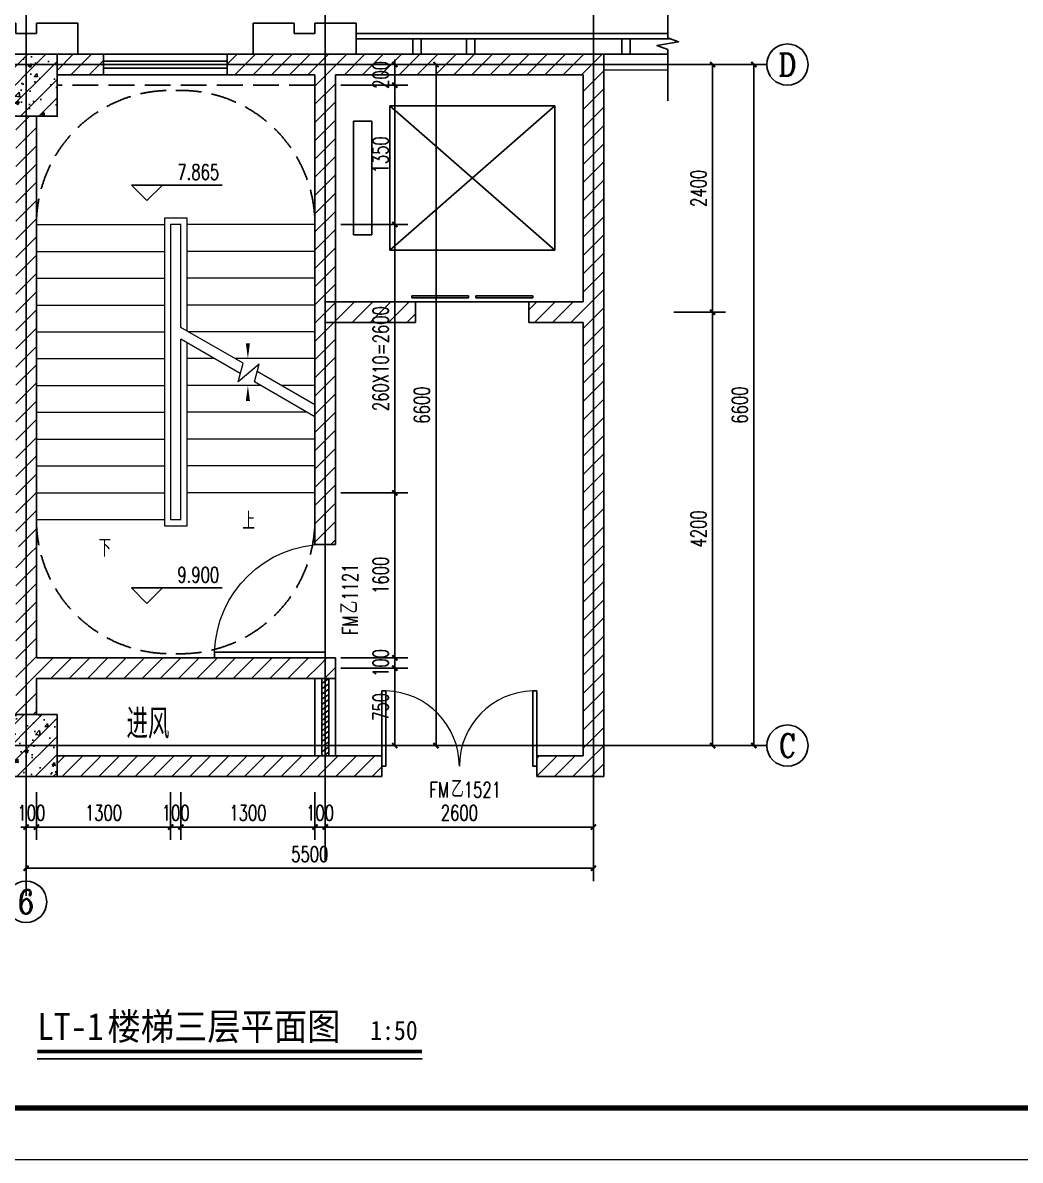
# Model space of a CAD drawing. Extents: x 1738711 to 2346805, y 1189731 to 2516152.
# Drawn here: x 1903199 to 1912870, y 1368210 to 1379233 of the extents above; entities that cross this region are included whole.
import ezdxf
from ezdxf.enums import TextEntityAlignment as Align

# ---------------------------------------------------------------- set-up
doc = ezdxf.new("R2010")
doc.units = 0
doc.header["$LTSCALE"] = 1000
doc.header["$MEASUREMENT"] = 0
doc.linetypes.add('DASH', pattern=[0.35, 0.25, -0.1])
doc.linetypes.add('复件 140224通州运河二期售楼部条件图_t3$0$X-ME SHAFT SH$0$X-B2$0$WATER_LINE', pattern=[0])
for name, color, linetype, lineweight in [('_0', 7, 'Continuous', 25), ('STAIR', 2, 'Continuous', 5), ('栏杆', 6, 'Continuous', 15)]:
    doc.layers.add(name, color=color, linetype=linetype, lineweight=lineweight)
for name, color, linetype in [('AR-TEXT', 7, 'Continuous'), ('AXIS', 3, 'Continuous'), ('AXIS_TEXT', 7, 'Continuous'), ('COLUMN', 9, 'Continuous'), ('DIM_ELEV', 3, 'Continuous'), ('DIM_SYMB', 3, 'Continuous'), ('DOTE', 1, 'Continuous'), ('EVTR', 2, 'Continuous'), ('PUB_DIM', 3, 'Continuous'), ('PUB_HATCH', 8, 'Continuous'), ('PUB_TEXT', 7, 'Continuous'), ('TK', 4, 'Continuous'), ('WALL', 40, 'Continuous'), ('WINDOW', 144, 'Continuous'), ('WINDOW_TEXT', 7, 'Continuous'), ('看线', 8, 'Continuous')]:
    doc.layers.add(name, color=color, linetype=linetype)
doc.styles.add('_TCH_AXIS', font='COMPLEX', dxfattribs={"bigfont": 'GBCBIG'})
doc.styles.add('_TCH_DIM', font='SIMPLEX', dxfattribs={"bigfont": 'GBCBIG'})
doc.styles.add('_TCH_DIM_T3', font='SIMPLEX', dxfattribs={"width": 0.705882, "bigfont": 'GBCBIG'})
doc.styles.add('_TCH_WINDOW', font='SIMPLEX', dxfattribs={"height": 3.5, "bigfont": 'GBCBIG'})
doc.styles.add('COMPLEX', font='COMPLEX')
doc.styles.get("Standard").update_dxf_attribs({"font": 'gbenor.shx', "bigfont": 'gbcbig.shx'})
doc.styles.add('宋体', font='SIMSUN.TTF', dxfattribs={"width": 0.75})
doc.styles.add('黑体', font='simhei_0.ttf', dxfattribs={"width": 0.9})
doc.dimstyles.new('_TCH_ARCH&&50', dxfattribs={"dimtxt": 148.75, "dimasz": 50, "dimexe": 125, "dimexo": 150, "dimgap": 63.125, "dimtad": 1, "dimdec": 0, "dimzin": 0, "dimdsep": 46, "dimtxsty": '_TCH_DIM_T3', "dimblk": 'ARCHTICK', "dimcen": 0.09, "dimclrt": 7, "dimazin": 2, "dimtfac": 1, "dimtdec": 0, "dimtix": 1, "dimtmove": 2, "dimatfit": 3, "dimfxl": 50, "dimtolj": 1, "dimtzin": 0, "dimarcsym": 0})
pattern_1 = [(45, (0, 89.76), (-88.388383, 88.388383), [])]
pattern_2 = [(45, (0, 0), (-88.3883476, 88.3883476), []), (50, (0, 0), (358.63009, -31.376067), [37.5, -412.5]), (355, (0, 0), (-69.375667, 376.096067), [30, -330]), (100.4514, (29.9, -2.6), (289.25469, 344.71977), [31.870095, -350.571056]), (46.1842, (0, 100), (533.620524, -82.75951), [56.25, -618.75]), (96.6356, (44.47, 93.1), (467.33135, 487.05894), [47.80514, -525.8565]), (351.1842, (0, 100), (467.33097, 487.0593), [45, -495]), (21, (50, 75), (298.453526, -201.309445), [37.5, -412.5]), (326, (50, 75), (121.657666, 362.57502), [30, -330]), (71.4514, (74.87, 58.22), (420.111314, 161.26525), [31.870095, -350.571056]), (37.5, (0, 0), (6.079928, 166.446927), [0, -326, 0, -335, 0, -331.25]), (7.5, (0, 0), (131.534769, 197.205856), [0, -191, 0, -318.5, 0, -126.25]), (327.5, (-111.5, 0), (266.911218, -11.277436), [0, -125, 0, -390, 0, -517.5]), (317.5, (-161.5, 0), (291.593085, 50.052491), [0, -162.5, 0, -259, 0, -367.5])]

# ---------------------------------------------------------------- blocks, each defined once
blk = doc.blocks.new('dgh321')
at = {"layer": 'WALL', "linetype": '复件 140224通州运河二期售楼部条件图_t3$0$X-ME SHAFT SH$0$X-B2$0$WATER_LINE'}
for p, q in [((3247025, -2494105), (3247425, -2494105)), ((3247025, -2494105), (3247025, -2494405)), ((3247425, -2494105), (3247625, -2494105)), ((3248025, -2494105), (3247625, -2494105)), ((3248025, -2494405), (3248025, -2494105)), ((3247025, -2494405), (3247425, -2494405)), ((3247425, -2494405), (3247425, -2494305)), ((3247425, -2494305), (3247625, -2494305)), ((3247625, -2494405), (3247625, -2494305)), ((3248025, -2494405), (3247625, -2494405))]:
    blk.add_line(p, q, dxfattribs=at)
blk = doc.blocks.new('hearherherhr')
at = {"layer": '看线', "linetype": 'DASH'}
for centre, start, end in [((1981792, 1704275), 87.7958, 180), ((1981892, 1704275), 0, 92.2042)]:
    blk.add_arc(centre, 1300, start, end, dxfattribs=at)
blk = doc.blocks.new('hjashrtahreahe')
at = {"layer": 'TK', "color": 7, "const_width": 25}
blk.add_lwpolyline([(0, 59400), (84100, 59400), (84100, 0), (0, 0)], close=True, dxfattribs=at)
at = {"layer": 'TK', "color": 3, "const_width": 100}
blk.add_lwpolyline([(2500, 1000), (2500, 58400), (83100, 58400), (83100, 1000)], close=True, dxfattribs=at)
at = {"layer": 'TK', "style": '宋体', "width": 0.75}
for tag, height, p in [('项目负责人', 350, (6003, 57089)), ('专业负责人', 350, (6003, 56224)), ('设计人', 350, (6003, 55419)), ('版号1', 250, (77304, 22193)), ('时间1', 250, (82405, 22193)), ('版号2', 250, (77304, 21593)), ('时间2', 250, (82405, 21593)), ('版号3', 250, (77304, 20993)), ('时间3', 250, (82405, 20993)), ('建筑会签', 0.0001, (78978, 2403)), ('电气会签', 0.0001, (82128, 2403)), ('结构会签', 0.0001, (78978, 1803)), ('暖通会签', 0.0001, (82128, 1803)), ('给排水会签', 0.0001, (78978, 1250)), ('智能化会签', 0.0001, (82128, 1250))]:
    blk.add_attdef(tag, text='', height=height, dxfattribs=at).set_placement(p, align=Align.CENTER)
for tag, p in [('合作设计单位', (80816, 48986)), ('版号说明1', (79854, 22318)), ('版号说明2', (79854, 21718)), ('版号说明3', (79854, 21118)), ('浙江绿储科技有限公司', (80545, 16036)), ('百兆瓦级集中式熔盐储能关键', (80545, 14953)), ('设备研发及制造基地项目', (80545, 14603)), ('1#研发楼', (80545, 13636)), ('图名', (80545, 12436)), ('工程编号', (78978, 11461)), ('子项编号', (82128, 11461)), ('建筑', (78978, 10711)), ('图号', (82128, 10711)), ('施工图', (78978, 9961)), ('2023.03', (82128, 9961)), ('审定', (79353, 8461)), ('审核', (79353, 7711)), ('工程负责', (79353, 6961)), ('专业负责', (79353, 6211)), ('设计', (79353, 5461)), ('制图', (79353, 4711)), ('校对', (79353, 3961))]:
    blk.add_attdef(tag, text='', height=250, dxfattribs=at).set_placement(p, align=Align.MIDDLE_CENTER)
blk = doc.blocks.new('_ArchTick')
at = {"color": 0, "linetype": 'ByBlock', "const_width": 0.4}
blk.add_lwpolyline([(-0.5, -0.5), (0.5, 0.5)], dxfattribs=at)
blk = doc.blocks.new('*D1788')
at = {"layer": 'Defpoints', "color": 0, "transparency": 16777216}
for p in [(1906532, 1378828), (1907206, 1378828), (1906532, 1372228)]:
    blk.add_point(p, dxfattribs=at)
at = {"layer": 'PUB_DIM', "color": 0, "lineweight": -2, "transparency": 16777216}
for p, q in [((1906682, 1378828), (1907331, 1378828)), ((1907206, 1372228), (1907206, 1378828)), ((1906682, 1372228), (1907331, 1372228))]:
    blk.add_line(p, q, dxfattribs=at)
at = {"layer": 'PUB_DIM', "color": 0, "lineweight": -2, "transparency": 16777216, "xscale": 50, "yscale": 50, "zscale": 50}
for p, rotation in [((1907206, 1378828), 90), ((1907206, 1372228), 270)]:
    blk.add_blockref('_ArchTick', p, dxfattribs=dict(at, rotation=rotation))
at = {"layer": 'PUB_DIM', "color": 7, "transparency": 16777216, "insert": (1907069, 1375528), "char_height": 148.8, "attachment_point": 5, "rotation": 90, "style": '_TCH_DIM_T3'}
blk.add_mtext('\\A1;6600', dxfattribs=at)
blk = doc.blocks.new('*D1789')
at = {"layer": 'Defpoints', "color": 0, "transparency": 16777216}
for p in [(1906132, 1372978), (1906806, 1372978), (1906132, 1372228)]:
    blk.add_point(p, dxfattribs=at)
at = {"layer": 'PUB_DIM', "color": 0, "lineweight": -2, "transparency": 16777216}
for p, q in [((1906282, 1372978), (1906931, 1372978)), ((1906806, 1372228), (1906806, 1372978)), ((1906282, 1372228), (1906931, 1372228))]:
    blk.add_line(p, q, dxfattribs=at)
at = {"layer": 'PUB_DIM', "color": 0, "lineweight": -2, "transparency": 16777216, "xscale": 50, "yscale": 50, "zscale": 50}
for p, rotation in [((1906806, 1372978), 90), ((1906806, 1372228), 270)]:
    blk.add_blockref('_ArchTick', p, dxfattribs=dict(at, rotation=rotation))
at = {"layer": 'PUB_DIM', "color": 7, "transparency": 16777216, "insert": (1906669, 1372603), "char_height": 148.8, "attachment_point": 5, "rotation": 90, "style": '_TCH_DIM_T3'}
blk.add_mtext('\\A1;750', dxfattribs=at)
blk = doc.blocks.new('*D1790')
at = {"layer": 'Defpoints', "color": 0, "transparency": 16777216}
for p in [(1906132, 1373078), (1906806, 1373078), (1906132, 1372978)]:
    blk.add_point(p, dxfattribs=at)
at = {"layer": 'PUB_DIM', "color": 0, "lineweight": -2, "transparency": 16777216}
for p, q in [((1906806, 1373078), (1906806, 1373128)), ((1906282, 1373078), (1906931, 1373078)), ((1906806, 1372978), (1906806, 1373078)), ((1906282, 1372978), (1906931, 1372978)), ((1906806, 1372978), (1906806, 1372928))]:
    blk.add_line(p, q, dxfattribs=at)
at = {"layer": 'PUB_DIM', "color": 0, "lineweight": -2, "transparency": 16777216, "xscale": 50, "yscale": 50, "zscale": 50}
for p, rotation in [((1906806, 1373078), 270), ((1906806, 1372978), 90)]:
    blk.add_blockref('_ArchTick', p, dxfattribs=dict(at, rotation=rotation))
at = {"layer": 'PUB_DIM', "color": 7, "transparency": 16777216, "insert": (1906669, 1373028), "char_height": 148.8, "attachment_point": 5, "rotation": 90, "style": '_TCH_DIM_T3'}
blk.add_mtext('\\A1;100', dxfattribs=at)
blk = doc.blocks.new('*D1791')
at = {"layer": 'Defpoints', "color": 0, "transparency": 16777216}
for p in [(1906132, 1374678), (1906806, 1374678), (1906132, 1373078)]:
    blk.add_point(p, dxfattribs=at)
at = {"layer": 'PUB_DIM', "color": 0, "lineweight": -2, "transparency": 16777216}
for p, q in [((1906282, 1374678), (1906931, 1374678)), ((1906806, 1373078), (1906806, 1374678)), ((1906282, 1373078), (1906931, 1373078))]:
    blk.add_line(p, q, dxfattribs=at)
at = {"layer": 'PUB_DIM', "color": 0, "lineweight": -2, "transparency": 16777216, "xscale": 50, "yscale": 50, "zscale": 50}
for p, rotation in [((1906806, 1374678), 90), ((1906806, 1373078), 270)]:
    blk.add_blockref('_ArchTick', p, dxfattribs=dict(at, rotation=rotation))
at = {"layer": 'PUB_DIM', "color": 7, "transparency": 16777216, "insert": (1906669, 1373878), "char_height": 148.8, "attachment_point": 5, "rotation": 90, "style": '_TCH_DIM_T3'}
blk.add_mtext('\\A1;1600', dxfattribs=at)
blk = doc.blocks.new('*D1792')
at = {"layer": 'Defpoints', "color": 0, "transparency": 16777216}
for p in [(1906132, 1377278), (1906806, 1377278), (1906132, 1374678)]:
    blk.add_point(p, dxfattribs=at)
at = {"layer": 'PUB_DIM', "color": 0, "lineweight": -2, "transparency": 16777216}
for p, q in [((1906282, 1377278), (1906931, 1377278)), ((1906806, 1374678), (1906806, 1377278)), ((1906282, 1374678), (1906931, 1374678))]:
    blk.add_line(p, q, dxfattribs=at)
at = {"layer": 'PUB_DIM', "color": 0, "lineweight": -2, "transparency": 16777216, "xscale": 50, "yscale": 50, "zscale": 50}
for p, rotation in [((1906806, 1377278), 90), ((1906806, 1374678), 270)]:
    blk.add_blockref('_ArchTick', p, dxfattribs=dict(at, rotation=rotation))
at = {"layer": 'PUB_DIM', "color": 7, "transparency": 16777216, "insert": (1906669, 1375978), "char_height": 148.75, "attachment_point": 5, "rotation": 90, "style": '_TCH_DIM_T3'}
blk.add_mtext('\\A1;260X10=2600', dxfattribs=at)
blk = doc.blocks.new('*D1793')
at = {"layer": 'Defpoints', "color": 0, "transparency": 16777216}
for p in [(1906132, 1378628), (1906806, 1378628), (1906132, 1377278)]:
    blk.add_point(p, dxfattribs=at)
at = {"layer": 'PUB_DIM', "color": 0, "lineweight": -2, "transparency": 16777216}
for p, q in [((1906282, 1378628), (1906931, 1378628)), ((1906806, 1377278), (1906806, 1378628)), ((1906282, 1377278), (1906931, 1377278))]:
    blk.add_line(p, q, dxfattribs=at)
at = {"layer": 'PUB_DIM', "color": 0, "lineweight": -2, "transparency": 16777216, "xscale": 50, "yscale": 50, "zscale": 50}
for p, rotation in [((1906806, 1378628), 90), ((1906806, 1377278), 270)]:
    blk.add_blockref('_ArchTick', p, dxfattribs=dict(at, rotation=rotation))
at = {"layer": 'PUB_DIM', "color": 7, "transparency": 16777216, "insert": (1906669, 1377953), "char_height": 148.8, "attachment_point": 5, "rotation": 90, "style": '_TCH_DIM_T3'}
blk.add_mtext('\\A1;1350', dxfattribs=at)
blk = doc.blocks.new('*D1794')
at = {"layer": 'Defpoints', "color": 0, "transparency": 16777216}
for p in [(1906132, 1378828), (1906806, 1378828), (1906132, 1378628)]:
    blk.add_point(p, dxfattribs=at)
at = {"layer": 'PUB_DIM', "color": 0, "lineweight": -2, "transparency": 16777216}
for p, q in [((1906282, 1378828), (1906931, 1378828)), ((1906806, 1378828), (1906806, 1378878)), ((1906806, 1378628), (1906806, 1378828)), ((1906282, 1378628), (1906931, 1378628)), ((1906806, 1378628), (1906806, 1378578))]:
    blk.add_line(p, q, dxfattribs=at)
at = {"layer": 'PUB_DIM', "color": 0, "lineweight": -2, "transparency": 16777216, "xscale": 50, "yscale": 50, "zscale": 50}
for p, rotation in [((1906806, 1378828), 270), ((1906806, 1378628), 90)]:
    blk.add_blockref('_ArchTick', p, dxfattribs=dict(at, rotation=rotation))
at = {"layer": 'PUB_DIM', "color": 7, "transparency": 16777216, "insert": (1906669, 1378728), "char_height": 148.8, "attachment_point": 5, "rotation": 90, "style": '_TCH_DIM_T3'}
blk.add_mtext('\\A1;200', dxfattribs=at)
blk = doc.blocks.new('*D1815')
at = {"layer": 'Defpoints', "color": 0, "transparency": 16777216}
for p in [(1909762, 1378828), (1910287, 1378828), (1909762, 1372228)]:
    blk.add_point(p, dxfattribs=at)
at = {"layer": 'PUB_DIM', "color": 0, "lineweight": -2, "transparency": 16777216}
for p, q in [((1909912, 1378828), (1910412, 1378828)), ((1910287, 1372228), (1910287, 1378828)), ((1909912, 1372228), (1910412, 1372228))]:
    blk.add_line(p, q, dxfattribs=at)
at = {"layer": 'PUB_DIM', "color": 0, "lineweight": -2, "transparency": 16777216, "xscale": 50, "yscale": 50, "zscale": 50}
for p, rotation in [((1910287, 1378828), 90), ((1910287, 1372228), 270)]:
    blk.add_blockref('_ArchTick', p, dxfattribs=dict(at, rotation=rotation))
at = {"layer": 'PUB_DIM', "color": 7, "transparency": 16777216, "insert": (1910150, 1375528), "char_height": 148.8, "attachment_point": 5, "rotation": 90, "style": '_TCH_DIM_T3'}
blk.add_mtext('\\A1;6600', dxfattribs=at)
blk = doc.blocks.new('*D1816')
at = {"layer": 'Defpoints', "color": 0, "transparency": 16777216}
for p in [(1909362, 1376428), (1909887, 1376428), (1909362, 1372228)]:
    blk.add_point(p, dxfattribs=at)
at = {"layer": 'PUB_DIM', "color": 0, "lineweight": -2, "transparency": 16777216}
for p, q in [((1909512, 1376428), (1910012, 1376428)), ((1909887, 1372228), (1909887, 1376428)), ((1909512, 1372228), (1910012, 1372228))]:
    blk.add_line(p, q, dxfattribs=at)
at = {"layer": 'PUB_DIM', "color": 0, "lineweight": -2, "transparency": 16777216, "xscale": 50, "yscale": 50, "zscale": 50}
for p, rotation in [((1909887, 1376428), 90), ((1909887, 1372228), 270)]:
    blk.add_blockref('_ArchTick', p, dxfattribs=dict(at, rotation=rotation))
at = {"layer": 'PUB_DIM', "color": 7, "transparency": 16777216, "insert": (1909750, 1374328), "char_height": 148.8, "attachment_point": 5, "rotation": 90, "style": '_TCH_DIM_T3'}
blk.add_mtext('\\A1;4200', dxfattribs=at)
blk = doc.blocks.new('*D1817')
at = {"layer": 'Defpoints', "color": 0, "transparency": 16777216}
for p in [(1909362, 1378828), (1909887, 1378828), (1909362, 1376428)]:
    blk.add_point(p, dxfattribs=at)
at = {"layer": 'PUB_DIM', "color": 0, "lineweight": -2, "transparency": 16777216}
for p, q in [((1909512, 1378828), (1910012, 1378828)), ((1909887, 1376428), (1909887, 1378828)), ((1909512, 1376428), (1910012, 1376428))]:
    blk.add_line(p, q, dxfattribs=at)
at = {"layer": 'PUB_DIM', "color": 0, "lineweight": -2, "transparency": 16777216, "xscale": 50, "yscale": 50, "zscale": 50}
for p, rotation in [((1909887, 1378828), 90), ((1909887, 1376428), 270)]:
    blk.add_blockref('_ArchTick', p, dxfattribs=dict(at, rotation=rotation))
at = {"layer": 'PUB_DIM', "color": 7, "transparency": 16777216, "insert": (1909750, 1377628), "char_height": 148.8, "attachment_point": 5, "rotation": 90, "style": '_TCH_DIM_T3'}
blk.add_mtext('\\A1;2400', dxfattribs=at)
blk = doc.blocks.new('*D1880')
at = {"layer": 'Defpoints', "color": 0, "transparency": 16777216}
for p in [(1903232, 1371528), (1908732, 1371528), (1908732, 1371039)]:
    blk.add_point(p, dxfattribs=at)
at = {"layer": 'PUB_DIM', "color": 0, "lineweight": -2, "transparency": 16777216}
for p, q in [((1903232, 1371378), (1903232, 1370914)), ((1908732, 1371378), (1908732, 1370914)), ((1903232, 1371039), (1908732, 1371039))]:
    blk.add_line(p, q, dxfattribs=at)
at = {"layer": 'PUB_DIM', "color": 0, "lineweight": -2, "transparency": 16777216, "xscale": 50, "yscale": 50, "zscale": 50, "rotation": 180}
blk.add_blockref('_ArchTick', (1903232, 1371039), dxfattribs=at)
at = {"layer": 'PUB_DIM', "color": 0, "lineweight": -2, "transparency": 16777216, "xscale": 50, "yscale": 50, "zscale": 50}
blk.add_blockref('_ArchTick', (1908732, 1371039), dxfattribs=at)
at = {"layer": 'PUB_DIM', "color": 7, "transparency": 16777216, "insert": (1905982, 1371176), "char_height": 148.8, "attachment_point": 5, "style": '_TCH_DIM_T3'}
blk.add_mtext('\\A1;5500', dxfattribs=at)
blk = doc.blocks.new('*D1881')
at = {"layer": 'Defpoints', "color": 0, "transparency": 16777216}
for p in [(1903232, 1371928), (1903332, 1371928), (1903332, 1371439)]:
    blk.add_point(p, dxfattribs=at)
at = {"layer": 'PUB_DIM', "color": 0, "lineweight": -2, "transparency": 16777216}
for p, q in [((1903232, 1371778), (1903232, 1371314)), ((1903332, 1371778), (1903332, 1371314)), ((1903232, 1371439), (1903182, 1371439)), ((1903232, 1371439), (1903332, 1371439)), ((1903332, 1371439), (1903382, 1371439))]:
    blk.add_line(p, q, dxfattribs=at)
at = {"layer": 'PUB_DIM', "color": 0, "lineweight": -2, "transparency": 16777216, "xscale": 50, "yscale": 50, "zscale": 50}
blk.add_blockref('_ArchTick', (1903232, 1371439), dxfattribs=at)
at = {"layer": 'PUB_DIM', "color": 0, "lineweight": -2, "transparency": 16777216, "xscale": 50, "yscale": 50, "zscale": 50, "rotation": 180}
blk.add_blockref('_ArchTick', (1903332, 1371439), dxfattribs=at)
at = {"layer": 'PUB_DIM', "color": 7, "transparency": 16777216, "insert": (1903282, 1371576), "char_height": 148.8, "attachment_point": 5, "style": '_TCH_DIM_T3'}
blk.add_mtext('\\A1;100', dxfattribs=at)
blk = doc.blocks.new('*D1882')
at = {"layer": 'Defpoints', "color": 0, "transparency": 16777216}
for p in [(1903332, 1371928), (1904632, 1371928), (1904632, 1371439)]:
    blk.add_point(p, dxfattribs=at)
at = {"layer": 'PUB_DIM', "color": 0, "lineweight": -2, "transparency": 16777216}
for p, q in [((1903332, 1371778), (1903332, 1371314)), ((1904632, 1371778), (1904632, 1371314)), ((1903332, 1371439), (1904632, 1371439))]:
    blk.add_line(p, q, dxfattribs=at)
at = {"layer": 'PUB_DIM', "color": 0, "lineweight": -2, "transparency": 16777216, "xscale": 50, "yscale": 50, "zscale": 50, "rotation": 180}
blk.add_blockref('_ArchTick', (1903332, 1371439), dxfattribs=at)
at = {"layer": 'PUB_DIM', "color": 0, "lineweight": -2, "transparency": 16777216, "xscale": 50, "yscale": 50, "zscale": 50}
blk.add_blockref('_ArchTick', (1904632, 1371439), dxfattribs=at)
at = {"layer": 'PUB_DIM', "color": 7, "transparency": 16777216, "insert": (1903982, 1371576), "char_height": 148.8, "attachment_point": 5, "style": '_TCH_DIM_T3'}
blk.add_mtext('\\A1;1300', dxfattribs=at)
blk = doc.blocks.new('*D1883')
at = {"layer": 'Defpoints', "color": 0, "transparency": 16777216}
for p in [(1904632, 1371928), (1904732, 1371928), (1904732, 1371439)]:
    blk.add_point(p, dxfattribs=at)
at = {"layer": 'PUB_DIM', "color": 0, "lineweight": -2, "transparency": 16777216}
for p, q in [((1904632, 1371778), (1904632, 1371314)), ((1904732, 1371778), (1904732, 1371314)), ((1904632, 1371439), (1904582, 1371439)), ((1904632, 1371439), (1904732, 1371439)), ((1904732, 1371439), (1904782, 1371439))]:
    blk.add_line(p, q, dxfattribs=at)
at = {"layer": 'PUB_DIM', "color": 0, "lineweight": -2, "transparency": 16777216, "xscale": 50, "yscale": 50, "zscale": 50}
blk.add_blockref('_ArchTick', (1904632, 1371439), dxfattribs=at)
at = {"layer": 'PUB_DIM', "color": 0, "lineweight": -2, "transparency": 16777216, "xscale": 50, "yscale": 50, "zscale": 50, "rotation": 180}
blk.add_blockref('_ArchTick', (1904732, 1371439), dxfattribs=at)
at = {"layer": 'PUB_DIM', "color": 7, "transparency": 16777216, "insert": (1904682, 1371576), "char_height": 148.8, "attachment_point": 5, "style": '_TCH_DIM_T3'}
blk.add_mtext('\\A1;100', dxfattribs=at)
blk = doc.blocks.new('*D1884')
at = {"layer": 'Defpoints', "color": 0, "transparency": 16777216}
for p in [(1904732, 1371928), (1906032, 1371928), (1906032, 1371439)]:
    blk.add_point(p, dxfattribs=at)
at = {"layer": 'PUB_DIM', "color": 0, "lineweight": -2, "transparency": 16777216}
for p, q in [((1904732, 1371778), (1904732, 1371314)), ((1906032, 1371778), (1906032, 1371314)), ((1904732, 1371439), (1906032, 1371439))]:
    blk.add_line(p, q, dxfattribs=at)
at = {"layer": 'PUB_DIM', "color": 0, "lineweight": -2, "transparency": 16777216, "xscale": 50, "yscale": 50, "zscale": 50, "rotation": 180}
blk.add_blockref('_ArchTick', (1904732, 1371439), dxfattribs=at)
at = {"layer": 'PUB_DIM', "color": 0, "lineweight": -2, "transparency": 16777216, "xscale": 50, "yscale": 50, "zscale": 50}
blk.add_blockref('_ArchTick', (1906032, 1371439), dxfattribs=at)
at = {"layer": 'PUB_DIM', "color": 7, "transparency": 16777216, "insert": (1905382, 1371576), "char_height": 148.8, "attachment_point": 5, "style": '_TCH_DIM_T3'}
blk.add_mtext('\\A1;1300', dxfattribs=at)
blk = doc.blocks.new('*D1885')
at = {"layer": 'Defpoints', "color": 0, "transparency": 16777216}
for p in [(1906032, 1371928), (1906132, 1371928), (1906132, 1371439)]:
    blk.add_point(p, dxfattribs=at)
at = {"layer": 'PUB_DIM', "color": 0, "lineweight": -2, "transparency": 16777216}
for p, q in [((1906032, 1371778), (1906032, 1371314)), ((1906132, 1371778), (1906132, 1371314)), ((1906032, 1371439), (1905982, 1371439)), ((1906032, 1371439), (1906132, 1371439)), ((1906132, 1371439), (1906182, 1371439))]:
    blk.add_line(p, q, dxfattribs=at)
at = {"layer": 'PUB_DIM', "color": 0, "lineweight": -2, "transparency": 16777216, "xscale": 50, "yscale": 50, "zscale": 50}
blk.add_blockref('_ArchTick', (1906032, 1371439), dxfattribs=at)
at = {"layer": 'PUB_DIM', "color": 0, "lineweight": -2, "transparency": 16777216, "xscale": 50, "yscale": 50, "zscale": 50, "rotation": 180}
blk.add_blockref('_ArchTick', (1906132, 1371439), dxfattribs=at)
at = {"layer": 'PUB_DIM', "color": 7, "transparency": 16777216, "insert": (1906082, 1371576), "char_height": 148.8, "attachment_point": 5, "style": '_TCH_DIM_T3'}
blk.add_mtext('\\A1;100', dxfattribs=at)
blk = doc.blocks.new('*D1886')
at = {"layer": 'Defpoints', "color": 0, "transparency": 16777216}
for p in [(1906132, 1371928), (1908732, 1371928), (1908732, 1371439)]:
    blk.add_point(p, dxfattribs=at)
at = {"layer": 'PUB_DIM', "color": 0, "lineweight": -2, "transparency": 16777216}
for p, q in [((1906132, 1371778), (1906132, 1371314)), ((1908732, 1371778), (1908732, 1371314)), ((1906132, 1371439), (1908732, 1371439))]:
    blk.add_line(p, q, dxfattribs=at)
at = {"layer": 'PUB_DIM', "color": 0, "lineweight": -2, "transparency": 16777216, "xscale": 50, "yscale": 50, "zscale": 50, "rotation": 180}
blk.add_blockref('_ArchTick', (1906132, 1371439), dxfattribs=at)
at = {"layer": 'PUB_DIM', "color": 0, "lineweight": -2, "transparency": 16777216, "xscale": 50, "yscale": 50, "zscale": 50}
blk.add_blockref('_ArchTick', (1908732, 1371439), dxfattribs=at)
at = {"layer": 'PUB_DIM', "color": 7, "transparency": 16777216, "insert": (1907432, 1371576), "char_height": 148.8, "attachment_point": 5, "style": '_TCH_DIM_T3'}
blk.add_mtext('\\A1;2600', dxfattribs=at)
blk = doc.blocks.new('$TCHSYS$WIN2D')
for p, q in [((-0.5, 0.5), (0.5, 0.5)), ((-0.5, 0.5), (-0.5, -0.5)), ((0.5, 0.5), (0.5, -0.5)), ((0.5, 0.1667), (-0.5, 0.1667)), ((0.5, -0.1667), (-0.5, -0.1667)), ((-0.5, -0.5), (0.5, -0.5))]:
    blk.add_line(p, q)
blk = doc.blocks.new('$DORLIB2D$00000127')
at = {"color": 0}
for points in [[(-0.533, 0.795), (-0.533, 0.69)], [(-0.033, 0.795), (-0.533, 0.795)], [(-0.033, 0.795), (-0.033, 0.69)], [(0.533, 0.795), (0.033, 0.795)], [(0.033, 0.795), (0.033, 0.69)], [(0.533, 0.795), (0.533, 0.69)], [(-0.033, 0.69), (-0.533, 0.69)], [(0.533, 0.69), (0.033, 0.69)], [(0.5, 0.5), (-0.5, 0.5)]]:
    blk.add_lwpolyline(points, dxfattribs=at)
blk = doc.blocks.new('$DorLib2D$00000002')
for p, q in [((-0.5, 0), (-0.5, 0.4875)), ((-0.475, 0.4875), (-0.5, 0.4875)), ((-0.475, 0), (-0.475, 0.4875)), ((0.475, 0), (0.475, 0.4875)), ((0.475, 0.4875), (0.5, 0.4875)), ((0.5, 0), (0.5, 0.4875)), ((-0.5, 0), (-0.475, 0)), ((0.5, 0), (0.475, 0))]:
    blk.add_line(p, q)
at = {"lineweight": 13}
for centre, start, end in [((-0.4875, 0), 0, 88.53072), ((0.4875, 0), 91.46928, 180)]:
    blk.add_arc(centre, 0.4875, start, end, dxfattribs=at)
blk = doc.blocks.new('$DorLib2D$00000001')
for p, q in [((0.45, 0.975), (0.5, 0.975)), ((0.45, 0), (0.45, 0.975)), ((0.5, 0), (0.5, 0.975)), ((0.5, 0), (0.45, 0))]:
    blk.add_line(p, q)
at = {"lineweight": 13}
blk.add_arc((0.475, 0), 0.975, 91.4693, 180, dxfattribs=at)
blk = doc.blocks.new('$WINLIB2D$00000039')
at = {"color": 0}
for points in [[(-0.5, 0.5), (-0.5, -0.5)], [(0.5, 0.5), (-0.5, 0.5)], [(0.5, -0.5), (0.5, 0.5)], [(-0.5, 0.167), (0.5, 0.167)], [(-0.384, -0.167), (-0.448, 0.167)], [(-0.316, -0.167), (-0.38, 0.167)], [(-0.248, -0.167), (-0.312, 0.167)], [(-0.18, -0.167), (-0.244, 0.167)], [(-0.112, -0.167), (-0.176, 0.167)], [(-0.044, -0.167), (-0.108, 0.167)], [(0.024, -0.167), (-0.04, 0.167)], [(0.092, -0.167), (0.028, 0.167)], [(0.16, -0.167), (0.096, 0.167)], [(0.228, -0.167), (0.164, 0.167)], [(0.296, -0.167), (0.232, 0.167)], [(0.364, -0.167), (0.3, 0.167)], [(0.432, -0.167), (0.368, 0.167)], [(0.5, -0.167), (0.436, 0.167)], [(-0.452, -0.167), (-0.5, 0.084)], [(-0.5, -0.167), (0.5, -0.167)], [(0.5, -0.5), (-0.5, -0.5)]]:
    blk.add_lwpolyline(points, dxfattribs=at)
blk = doc.blocks.new('_AXISO')
blk.add_circle((0, 0), 0.5)
at = {"layer": 'AXIS_TEXT', "style": 'COMPLEX', "width": 1.041667}
blk.add_attdef('A', text='', height=0.56, dxfattribs=at).set_placement((-0.25, -0.28), (0.25, -0.28), align=Align.FIT)

msp = doc.modelspace()

# ---------------------------------------------------------------- hatches: boundary and pattern name
at = {"layer": 'PUB_HATCH', "linetype": '复件 140224通州运河二期售楼部条件图_t3$0$X-ME SHAFT SH$0$X-B2$0$WATER_LINE'}
h = msp.add_hatch(dxfattribs=at)
h.set_pattern_fill('钢筋混凝土', color=256, scale=50, style=0)
h.set_pattern_definition(pattern_2)
h.paths.add_polyline_path([(1902931.8, 1378327.9), (1903531.8, 1378327.9), (1903531.8, 1378927.9), (1902931.8, 1378927.9)])
h = msp.add_hatch(dxfattribs=at)
h.set_pattern_fill('普通砖', color=256, scale=50, style=0)
h.set_pattern_definition(pattern_1)
h.paths.add_polyline_path([(1903531.8, 1378927.9), (1903531.8, 1378727.9), (1903981.8, 1378727.9), (1903981.8, 1378927.9)])
h = msp.add_hatch(dxfattribs=at)
h.set_pattern_fill('普通砖', color=256, scale=50, style=0)
h.set_pattern_definition(pattern_1)
h.paths.add_polyline_path([(1906131.8, 1378927.9), (1905181.8, 1378927.9), (1905181.8, 1378727.9), (1906031.8, 1378727.9), (1906131.8, 1378794.6)])
h = msp.add_hatch(dxfattribs=at)
h.set_pattern_fill('普通砖', color=256, scale=50, style=0)
h.set_pattern_definition(pattern_1)
h.paths.add_polyline_path([(1906131.8, 1378794.6), (1906231.8, 1378727.9), (1908631.8, 1378727.9), (1908831.8, 1378927.9), (1906131.8, 1378927.9)])
at = {"layer": 'PUB_HATCH'}
h = msp.add_hatch(dxfattribs=at)
h.set_pattern_fill('普通砖', color=256, scale=50, style=0)
h.set_pattern_definition(pattern_1)
h.paths.add_polyline_path([(1908831.8, 1378927.9), (1908631.8, 1378727.9), (1908631.8, 1376527.9), (1908698.4, 1376427.9), (1908831.8, 1376427.9)])
h = msp.add_hatch(dxfattribs=at)
h.set_pattern_fill('普通砖', color=256, scale=50, style=0)
h.set_pattern_definition(pattern_1)
h.paths.add_polyline_path([(1906031.8, 1378727.9), (1906031.8, 1374177.9), (1906231.8, 1374177.9), (1906231.8, 1378727.9), (1906131.8, 1378794.6)])
h = msp.add_hatch(dxfattribs=at)
h.set_pattern_fill('普通砖', color=256, scale=50, style=0)
h.set_pattern_definition(pattern_1)
h.paths.add_polyline_path([(1903331.8, 1378327.9), (1903131.8, 1378327.9), (1903131.8, 1375702.9), (1903198.4, 1375636.2), (1903331.8, 1375602.9)])
h = msp.add_hatch(dxfattribs=at)
h.set_pattern_fill('普通砖', color=256, scale=50, style=0)
h.set_pattern_definition(pattern_1)
h.paths.add_polyline_path([(1906131.8, 1376327.9), (1907006.8, 1376327.9), (1907006.8, 1376527.9), (1906131.8, 1376527.9)])
h = msp.add_hatch(dxfattribs=at)
h.set_pattern_fill('普通砖', color=256, scale=50, style=0)
h.set_pattern_definition(pattern_1)
h.paths.add_polyline_path([(1908631.8, 1376527.9), (1908106.8, 1376527.9), (1908106.8, 1376327.9), (1908631.8, 1376327.9), (1908698.4, 1376427.9)])
h = msp.add_hatch(dxfattribs=at)
h.set_pattern_fill('普通砖', color=256, scale=50, style=0)
h.set_pattern_definition(pattern_1)
h.paths.add_polyline_path([(1908698.4, 1376427.9), (1908631.8, 1376327.9), (1908631.8, 1372127.9), (1908831.8, 1371927.9), (1908831.8, 1376427.9)])
h = msp.add_hatch(dxfattribs=at)
h.set_pattern_fill('普通砖', color=256, scale=50, style=0)
h.set_pattern_definition(pattern_1)
h.paths.add_polyline_path([(1903198.4, 1375636.2), (1903131.8, 1375602.9), (1903131.8, 1374177.9), (1903198.4, 1374111.2), (1903331.8, 1374077.9), (1903331.8, 1375602.9)])
h = msp.add_hatch(dxfattribs=at)
h.set_pattern_fill('普通砖', color=256, scale=50, style=0)
h.set_pattern_definition(pattern_1)
h.paths.add_polyline_path([(1903198.4, 1374111.2), (1903131.8, 1374077.9), (1903131.8, 1372977.9), (1903265.1, 1372977.9), (1903331.8, 1373077.9), (1903331.8, 1374077.9)])
h = msp.add_hatch(dxfattribs=at)
h.set_pattern_fill('普通砖', color=256, scale=50, style=0)
h.set_pattern_definition(pattern_1)
h.paths.add_polyline_path([(1906098.4, 1372977.9), (1906031.8, 1373077.9), (1903331.8, 1373077.9), (1903265.1, 1372977.9), (1903331.8, 1372877.9), (1906031.8, 1372877.9)])
h = msp.add_hatch(dxfattribs=at)
h.set_pattern_fill('普通砖', color=256, scale=50, style=0)
h.set_pattern_definition(pattern_1)
h.paths.add_polyline_path([(1906231.8, 1372977.9), (1906231.8, 1373077.9), (1906031.8, 1373077.9), (1906098.4, 1372977.9)])
h = msp.add_hatch(dxfattribs=at)
h.set_pattern_fill('普通砖', color=256, scale=50, style=0)
h.set_pattern_definition(pattern_1)
h.paths.add_polyline_path([(1903131.8, 1372527.9), (1903331.8, 1372527.9), (1903331.8, 1372877.9), (1903265.1, 1372977.9), (1903131.8, 1372977.9)])
h = msp.add_hatch(dxfattribs=at)
h.set_pattern_fill('普通砖', color=256, scale=50, style=0)
h.set_pattern_definition(pattern_1)
h.paths.add_polyline_path([(1906031.8, 1372877.9), (1906231.8, 1372877.9), (1906231.8, 1372977.9), (1906098.4, 1372977.9)])
at = {"layer": 'PUB_HATCH', "linetype": '复件 140224通州运河二期售楼部条件图_t3$0$X-ME SHAFT SH$0$X-B2$0$WATER_LINE'}
h = msp.add_hatch(dxfattribs=at)
h.set_pattern_fill('钢筋混凝土', color=256, scale=50, style=0)
h.set_pattern_definition(pattern_2)
h.paths.add_polyline_path([(1902931.8, 1371927.9), (1903531.8, 1371927.9), (1903531.8, 1372527.9), (1902931.8, 1372527.9)])
at = {"layer": 'PUB_HATCH'}
h = msp.add_hatch(dxfattribs=at)
h.set_pattern_fill('普通砖', color=256, scale=50, style=0)
h.set_pattern_definition(pattern_1)
h.paths.add_polyline_path([(1906131.8, 1372061.2), (1906031.8, 1372127.9), (1903531.8, 1372127.9), (1903531.8, 1371927.9), (1906131.8, 1371927.9)])
h = msp.add_hatch(dxfattribs=at)
h.set_pattern_fill('普通砖', color=256, scale=50, style=0)
h.set_pattern_definition(pattern_1)
h.paths.add_polyline_path([(1906231.8, 1372127.9), (1906031.8, 1372127.9), (1906131.8, 1372061.2)])
h = msp.add_hatch(dxfattribs=at)
h.set_pattern_fill('普通砖', color=256, scale=50, style=0)
h.set_pattern_definition(pattern_1)
h.paths.add_polyline_path([(1906131.8, 1371927.9), (1906681.8, 1371927.9), (1906681.8, 1372127.9), (1906231.8, 1372127.9), (1906131.8, 1372061.2)])
h = msp.add_hatch(dxfattribs=at)
h.set_pattern_fill('普通砖', color=256, scale=50, style=0)
h.set_pattern_definition(pattern_1)
h.paths.add_polyline_path([(1908631.8, 1372127.9), (1908181.8, 1372127.9), (1908181.8, 1371927.9), (1908831.8, 1371927.9)])

# ---------------------------------------------------------------- linework, layer by layer
at = {"layer": 'AXIS'}
for p, q in [((1909912.3, 1378827.9), (1910412.3, 1378827.9)), ((1909912.3, 1372227.9), (1910412.3, 1372227.9)), ((1903231.8, 1371413.9), (1903231.8, 1370913.9))]:
    msp.add_line(p, q, dxfattribs=at)
at = {"layer": 'COLUMN', "linetype": '复件 140224通州运河二期售楼部条件图_t3$0$X-ME SHAFT SH$0$X-B2$0$WATER_LINE'}
for p, q in [((1903531.8, 1378927.9), (1902931.8, 1378927.9)), ((1903531.8, 1378327.9), (1903531.8, 1378927.9)), ((1902931.8, 1378327.9), (1903531.8, 1378327.9)), ((1903531.8, 1372527.9), (1902931.8, 1372527.9)), ((1903531.8, 1371927.9), (1903531.8, 1372527.9)), ((1902931.8, 1371927.9), (1903531.8, 1371927.9))]:
    msp.add_line(p, q, dxfattribs=at)
at = {"layer": 'DIM_ELEV'}
for p, q in [((1904402.5, 1377509.9), (1904252.5, 1377659.9)), ((1904252.5, 1377659.9), (1905133.1, 1377659.9)), ((1904402.5, 1377509.9), (1904552.5, 1377659.9)), ((1904402.5, 1373606.4), (1904252.5, 1373756.4)), ((1904252.5, 1373756.4), (1905133.1, 1373756.4)), ((1904402.5, 1373606.4), (1904552.5, 1373756.4))]:
    msp.add_line(p, q, dxfattribs=at)
at = {"layer": 'DIM_SYMB'}
for points in [[(1909452.7, 1378476.6), (1909452.7, 1378973.3), (1909347.7, 1379011.5), (1909557.7, 1379048.5), (1909452.7, 1379085.8), (1909452.7, 1379582.5)], [(1903339.7, 1369193.8), (1907071, 1369193.8)]]:
    msp.add_lwpolyline(points, dxfattribs=at)
for points in [[(1903981.8, 1374287.9, 0, 0, 0), (1903981.8, 1377952.9, 0, 0, 0), (1905381.8, 1377952.9, 0, 0, 0), (1905381.8, 1375977.9, 0, 40, 0), (1905381.8, 1376127.9, 0, 0, 0)], [(1905381.8, 1374547.9, 0, 0, 0), (1905381.8, 1375717.9, 0, 40, 0), (1905381.8, 1375567.9, 0, 0, 0)]]:
    msp.add_lwpolyline(points, format="xyseb", dxfattribs=at)
at = {"layer": 'DIM_SYMB', "const_width": 35}
msp.add_lwpolyline([(1903339.7, 1369263.8), (1907071, 1369263.8)], dxfattribs=at)
at = {"layer": 'DOTE'}
for p, q in [((1906131.8, 1380049.6), (1906131.8, 1371115.9)), ((1908731.8, 1380049.6), (1908731.8, 1371115.9)), ((1903231.8, 1379995.8), (1903231.8, 1370771.8)), ((1902184.3, 1378827.9), (1909965.9, 1378827.9)), ((1909965.9, 1372227.9), (1902184.3, 1372227.9))]:
    msp.add_line(p, q, dxfattribs=at)
at = {"layer": 'EVTR', "linetype": '复件 140224通州运河二期售楼部条件图_t3$0$X-ME SHAFT SH$0$X-B2$0$WATER_LINE'}
for p, q in [((1908356.8, 1378427.9), (1906756.8, 1378427.9)), ((1906756.8, 1378427.9), (1906756.8, 1377027.9)), ((1906756.8, 1377027.9), (1908356.8, 1378427.9)), ((1908356.8, 1377027.9), (1906756.8, 1378427.9)), ((1908356.8, 1377027.9), (1908356.8, 1378427.9)), ((1906581.8, 1378277.9), (1906406.8, 1378277.9)), ((1906406.8, 1378277.9), (1906406.8, 1377177.9)), ((1906581.8, 1377177.9), (1906581.8, 1378277.9)), ((1906406.8, 1377177.9), (1906581.8, 1377177.9)), ((1906756.8, 1377027.9), (1908356.8, 1377027.9))]:
    msp.add_line(p, q, dxfattribs=at)
at = {"layer": 'STAIR'}
for p, q in [((1904791.8, 1377337.9), (1904571.8, 1377337.9)), ((1904571.8, 1377337.9), (1904571.8, 1374357.9)), ((1904791.8, 1376246.3), (1904791.8, 1377337.9)), ((1903331.8, 1377277.9), (1904571.8, 1377277.9)), ((1904631.8, 1377277.9), (1904631.8, 1374417.9)), ((1904731.8, 1377277.9), (1904631.8, 1377277.9)), ((1904731.8, 1376280.9), (1904731.8, 1377277.9)), ((1906031.8, 1377277.9), (1904791.8, 1377277.9)), ((1903331.8, 1377017.9), (1904571.8, 1377017.9)), ((1906031.8, 1377017.9), (1904791.8, 1377017.9)), ((1903331.8, 1376757.9), (1904571.8, 1376757.9)), ((1906031.8, 1376757.9), (1904791.8, 1376757.9)), ((1903331.8, 1376497.9), (1904571.8, 1376497.9)), ((1906031.8, 1376497.9), (1904791.8, 1376497.9)), ((1903331.8, 1376237.9), (1904571.8, 1376237.9)), ((1905334.6, 1375932.8), (1904731.8, 1376280.9)), ((1906031.8, 1376237.9), (1904806.3, 1376237.9)), ((1904731.8, 1374417.9), (1904731.8, 1376165.4)), ((1905307.8, 1375832.8), (1904731.8, 1376165.4)), ((1904791.8, 1374357.9), (1904791.8, 1376130.8)), ((1903331.8, 1375977.9), (1904571.8, 1375977.9)), ((1905056.6, 1375977.9), (1904791.8, 1375977.9)), ((1906031.8, 1375977.9), (1905256.6, 1375977.9)), ((1905286.3, 1375752.4), (1905334.6, 1375932.8)), ((1905492.3, 1375925.3), (1905286.3, 1375752.4)), ((1905446.2, 1375753), (1905492.3, 1375925.3)), ((1906031.8, 1375530.4), (1905473, 1375853)), ((1906031.8, 1375414.9), (1905446.2, 1375753)), ((1903331.8, 1375717.9), (1904571.8, 1375717.9)), ((1905506.9, 1375717.9), (1904791.8, 1375717.9)), ((1906031.8, 1375717.9), (1905706.9, 1375717.9)), ((1903331.8, 1375457.9), (1904571.8, 1375457.9)), ((1905957.3, 1375457.9), (1904791.8, 1375457.9)), ((1903331.8, 1375197.9), (1904571.8, 1375197.9)), ((1906031.8, 1375197.9), (1904791.8, 1375197.9)), ((1903331.8, 1374937.9), (1904571.8, 1374937.9)), ((1906031.8, 1374937.9), (1904791.8, 1374937.9)), ((1903331.8, 1374677.9), (1904571.8, 1374677.9)), ((1906031.8, 1374677.9), (1904791.8, 1374677.9)), ((1903331.8, 1374417.9), (1904571.8, 1374417.9)), ((1904631.8, 1374417.9), (1904731.8, 1374417.9)), ((1904571.8, 1374357.9), (1904791.8, 1374357.9))]:
    msp.add_line(p, q, dxfattribs=at)
at = {"layer": 'WALL', "linetype": '复件 140224通州运河二期售楼部条件图_t3$0$X-ME SHAFT SH$0$X-B2$0$WATER_LINE'}
for p, q in [((1903981.8, 1378927.9), (1903531.8, 1378927.9)), ((1903981.8, 1378727.9), (1903981.8, 1378927.9)), ((1906131.8, 1378927.9), (1905181.8, 1378927.9)), ((1905181.8, 1378927.9), (1905181.8, 1378727.9)), ((1906131.8, 1378927.9), (1908831.8, 1378927.9)), ((1903531.8, 1378727.9), (1903981.8, 1378727.9)), ((1905181.8, 1378727.9), (1906031.8, 1378727.9)), ((1906231.8, 1378727.9), (1908631.8, 1378727.9))]:
    msp.add_line(p, q, dxfattribs=at)
at = {"layer": 'WALL'}
for p, q in [((1908831.8, 1378927.9), (1908831.8, 1376427.9)), ((1906031.8, 1378727.9), (1906031.8, 1374177.9)), ((1906231.8, 1374177.9), (1906231.8, 1378727.9)), ((1908631.8, 1378727.9), (1908631.8, 1376527.9)), ((1903331.8, 1378327.9), (1903331.8, 1375602.9)), ((1907006.8, 1376527.9), (1906131.8, 1376527.9)), ((1906131.8, 1376527.9), (1906131.8, 1376327.9)), ((1907006.8, 1376327.9), (1907006.8, 1376527.9)), ((1908631.8, 1376527.9), (1908106.8, 1376527.9)), ((1908106.8, 1376527.9), (1908106.8, 1376327.9)), ((1908831.8, 1376427.9), (1908831.8, 1371927.9)), ((1906131.8, 1376327.9), (1907006.8, 1376327.9)), ((1908106.8, 1376327.9), (1908631.8, 1376327.9)), ((1908631.8, 1376327.9), (1908631.8, 1372127.9)), ((1903331.8, 1375602.9), (1903331.8, 1374077.9)), ((1906031.8, 1374177.9), (1906231.8, 1374177.9)), ((1903331.8, 1374077.9), (1903331.8, 1373077.9)), ((1906031.8, 1373077.9), (1903331.8, 1373077.9)), ((1906231.8, 1373077.9), (1906031.8, 1373077.9)), ((1906231.8, 1372977.9), (1906231.8, 1373077.9)), ((1906031.8, 1372877.9), (1903331.8, 1372877.9)), ((1903331.8, 1372877.9), (1903331.8, 1372527.9)), ((1906031.8, 1372877.9), (1906231.8, 1372877.9)), ((1906231.8, 1372877.9), (1906231.8, 1372977.9)), ((1906031.8, 1372127.9), (1903531.8, 1372127.9)), ((1906031.8, 1372127.9), (1906231.8, 1372127.9)), ((1906681.8, 1372127.9), (1906231.8, 1372127.9)), ((1906681.8, 1371927.9), (1906681.8, 1372127.9)), ((1908631.8, 1372127.9), (1908181.8, 1372127.9)), ((1908181.8, 1372127.9), (1908181.8, 1371927.9)), ((1906131.8, 1371927.9), (1903531.8, 1371927.9)), ((1906131.8, 1371927.9), (1906681.8, 1371927.9)), ((1908181.8, 1371927.9), (1908831.8, 1371927.9))]:
    msp.add_line(p, q, dxfattribs=at)
at = {"layer": 'WINDOW', "linetype": '复件 140224通州运河二期售楼部条件图_t3$0$X-ME SHAFT SH$0$X-B2$0$WATER_LINE'}
for p, q in [((1906431.8, 1379127.9), (1909452.7, 1379127.9)), ((1906431.8, 1379077.9), (1909474.9, 1379077.9))]:
    msp.add_line(p, q, dxfattribs=at)
at = {"layer": '栏杆'}
for points in [[(1908831.8, 1378827.9), (1909452.7, 1378827.9)], [(1908831.8, 1378777.9), (1909452.7, 1378777.9)]]:
    msp.add_lwpolyline(points, dxfattribs=at)
at = {"layer": '看线'}
msp.add_line((1906431.8, 1378927.9), (1909452.7, 1378927.9), dxfattribs=at)
at = {"layer": '看线', "linetype": 'DASH'}
msp.add_line((1906031.8, 1378627.9), (1903531.8, 1378627.9), dxfattribs=at)
at = {"layer": '看线'}
for points in [[(1906981.8, 1378927.9), (1907061.8, 1378927.9), (1907061.8, 1379077.9), (1906981.8, 1379077.9)], [(1907501.8, 1378927.9), (1907581.8, 1378927.9), (1907581.8, 1379077.9), (1907501.8, 1379077.9)], [(1909006.8, 1378927.9), (1909086.8, 1378927.9), (1909086.8, 1379077.9), (1909006.8, 1379077.9)]]:
    msp.add_lwpolyline(points, close=True, dxfattribs=at)

# ---------------------------------------------------------------- block references
at = {"xscale": 0.5, "yscale": 0.5, "zscale": 0.5}
msp.add_blockref('hjashrtahreahe', (1897833.1, 1368216), dxfattribs=at)
at = {"layer": '_0', "extrusion": (0, 0, -1), "zscale": -1}
msp.add_blockref('hearherherhr', (-3886523.6, -326997.5), dxfattribs=at)
at = {"layer": '_0', "rotation": 180}
msp.add_blockref('hearherherhr', (3886523.6, 3078693.3), dxfattribs=at)
at = {"layer": 'AXIS'}
ref = msp.add_blockref('_AXISO', (1910612.3, 1378827.9), dxfattribs=dict(at, xscale=400, yscale=400, zscale=400))
ref.add_attrib('A', 'D', dxfattribs={"layer": 'AXIS_TEXT', "ltscale": 0.5, "height": 217.6, "style": '_TCH_AXIS'}).set_placement((1910524.2, 1378719.1), (1910700.3, 1378719.1), align=Align.FIT)
ref = msp.add_blockref('_AXISO', (1910612.3, 1372227.9), dxfattribs=dict(at, xscale=400, yscale=400, zscale=400))
ref.add_attrib('A', 'C', dxfattribs={"layer": 'AXIS_TEXT', "ltscale": 0.5, "height": 227.8, "style": '_TCH_AXIS'}).set_placement((1910530.9, 1372114), (1910693.6, 1372114), align=Align.FIT)
ref = msp.add_blockref('_AXISO', (1903231.8, 1370713.9), dxfattribs=dict(at, xscale=400, yscale=400, zscale=400))
ref.add_attrib('A', '6', dxfattribs={"layer": 'AXIS_TEXT', "ltscale": 0.5, "height": 233, "style": '_TCH_AXIS'}).set_placement((1903154.1, 1370597.4), (1903309.4, 1370597.4), align=Align.FIT)
at = {"layer": 'WALL', "linetype": '复件 140224通州运河二期售楼部条件图_t3$0$X-ME SHAFT SH$0$X-B2$0$WATER_LINE', "xscale": -1, "rotation": 180}
for p in [(-1344293.4, -1115177), (-1341593.4, -1115177)]:
    msp.add_blockref('dgh321', p, dxfattribs=at)
at = {"layer": 'WINDOW', "linetype": '复件 140224通州运河二期售楼部条件图_t3$0$X-ME SHAFT SH$0$X-B2$0$WATER_LINE', "xscale": 1199.999999999069, "yscale": 200, "zscale": 1199.999999999069}
msp.add_blockref('$TCHSYS$WIN2D', (1904581.8, 1378827.9), dxfattribs=at)
at = {"layer": 'WINDOW', "linetype": '复件 140224通州运河二期售楼部条件图_t3$0$X-ME SHAFT SH$0$X-B2$0$WATER_LINE', "xscale": 1100, "yscale": -200, "zscale": 1100, "rotation": 180}
msp.add_blockref('$DORLIB2D$00000127', (1907556.8, 1376427.9), dxfattribs=at)
at = {"layer": 'WINDOW'}
for name, p, xscale, yscale, zscale, rotation in [('$DorLib2D$00000001', (1906131.8, 1373627.9), 1100, -1100, 1100, 269.9999998401752), ('$WINLIB2D$00000039', (1906131.8, 1372502.9), -749.999979857821, -199.9999999743886, -749.999979857821, 269.9999998401842), ('$DorLib2D$00000002', (1907431.8, 1372027.9), -1500, -1500, -1500, 180)]:
    msp.add_blockref(name, p, dxfattribs=dict(at, xscale=xscale, yscale=yscale, zscale=zscale, rotation=rotation))

# ---------------------------------------------------------------- texts
at = {"layer": 'AR-TEXT'}
msp.add_text('进风', height=289.36, dxfattribs=at).set_placement((1904204.9, 1372294.5))
at = {"layer": 'PUB_TEXT', "color": 7}
for s, height, style, width, p in [('7.865', 148.75, '_TCH_DIM', 0.705882, (1904698.1, 1377712.4)), ('9.900', 148.75, '_TCH_DIM', 0.705882, (1904698.1, 1373808.9)), ('楼梯三层平面图', 262.87, '黑体', 0.9, (1904020.2, 1369375.1)), ('LT-1', 262.87, '黑体', 0.9, (1903339.7, 1369375.1)), ('1:50', 187.76, '黑体', 0.9, (1906568.1, 1369375.1))]:
    msp.add_text(s, height=height, dxfattribs=dict(at, style=style, width=width)).set_placement(p)
at = {"layer": 'PUB_TEXT', "color": 7, "style": '_TCH_DIM'}
for s, p in [('上', (1905329.6, 1374320.4)), ('下', (1903934.3, 1374060.4))]:
    msp.add_text(s, height=168.8, dxfattribs=at).set_placement(p)
at = {"layer": 'WINDOW_TEXT', "style": '_TCH_WINDOW', "width": 0.705882}
for s, p in [('1121', (1906446.6, 1373632)), ('FM', (1906446.6, 1373299.1))]:
    msp.add_text(s, height=148.75, rotation=90, dxfattribs=at).set_placement(p)
at = {"layer": 'WINDOW_TEXT', "style": '_TCH_WINDOW'}
msp.add_text('乙', height=168.8, rotation=90, dxfattribs=at).set_placement((1906446.6, 1373509.1))
msp.add_text('乙', height=168.8, dxfattribs=at).set_placement((1907352.1, 1371725.3))
at = {"layer": 'WINDOW_TEXT', "style": '_TCH_WINDOW', "width": 0.705882}
for s, p in [('FM', (1907142.1, 1371725.3)), ('1521', (1907475, 1371725.3))]:
    msp.add_text(s, height=148.75, dxfattribs=at).set_placement(p)

# ---------------------------------------------------------------- dimensions: what is measured, and where the dimension line sits
at = {"layer": 'PUB_DIM'}
for p1, p2, distance, picture, middle in [((1906131.8, 1378627.9), (1906131.8, 1378827.9), -674.6, '*D1794', (1906668.8, 1378727.9)), ((1906531.8, 1372227.9), (1906531.8, 1378827.9), -674.6, '*D1788', (1907068.8, 1375527.9)), ((1909362.2, 1376427.9), (1909362.2, 1378827.9), -525.1, '*D1817', (1909749.8, 1377627.9)), ((1909762.2, 1372227.9), (1909762.2, 1378827.9), -525.1, '*D1815', (1910149.8, 1375527.9)), ((1906131.8, 1377277.9), (1906131.8, 1378627.9), -674.6, '*D1793', (1906668.8, 1377952.9)), ((1909362.2, 1372227.9), (1909362.2, 1376427.9), -525.1, '*D1816', (1909749.8, 1374327.9)), ((1906131.8, 1373077.9), (1906131.8, 1374677.9), -674.6, '*D1791', (1906668.8, 1373877.9)), ((1906131.8, 1372977.9), (1906131.8, 1373077.9), -674.6, '*D1790', (1906668.8, 1373027.9)), ((1906131.8, 1372227.9), (1906131.8, 1372977.9), -674.6, '*D1789', (1906668.8, 1372602.9)), ((1903231.8, 1371927.9), (1903331.8, 1371927.9), -489, '*D1881', (1903281.8, 1371576.4)), ((1903331.8, 1371927.9), (1904631.8, 1371927.9), -489, '*D1882', (1903981.8, 1371576.4)), ((1904631.8, 1371927.9), (1904731.8, 1371927.9), -489, '*D1883', (1904681.8, 1371576.4)), ((1904731.8, 1371927.9), (1906031.8, 1371927.9), -489, '*D1884', (1905381.8, 1371576.4)), ((1906031.8, 1371927.9), (1906131.8, 1371927.9), -489, '*D1885', (1906081.8, 1371576.4)), ((1906131.8, 1371927.9), (1908731.8, 1371927.9), -489, '*D1886', (1907431.8, 1371576.4)), ((1903231.8, 1371527.9), (1908731.8, 1371527.9), -489, '*D1880', (1905981.8, 1371176.4))]:
    dim = msp.add_aligned_dim(p1=p1, p2=p2, distance=distance, dimstyle='_TCH_ARCH&&50', dxfattribs=at)
    dim.commit()
    dim.dimension.update_dxf_attribs({"geometry": picture, "text_midpoint": middle})
dim = msp.add_aligned_dim(p1=(1906131.8, 1374677.9), p2=(1906131.8, 1377277.9), distance=-674.6, text='260X10=2600', dimstyle='_TCH_ARCH&&50', dxfattribs=at)
dim.commit()
dim.dimension.update_dxf_attribs({"geometry": '*D1792', "text_midpoint": (1906668.8, 1375977.9)})

doc.saveas('drawing.dxf')
